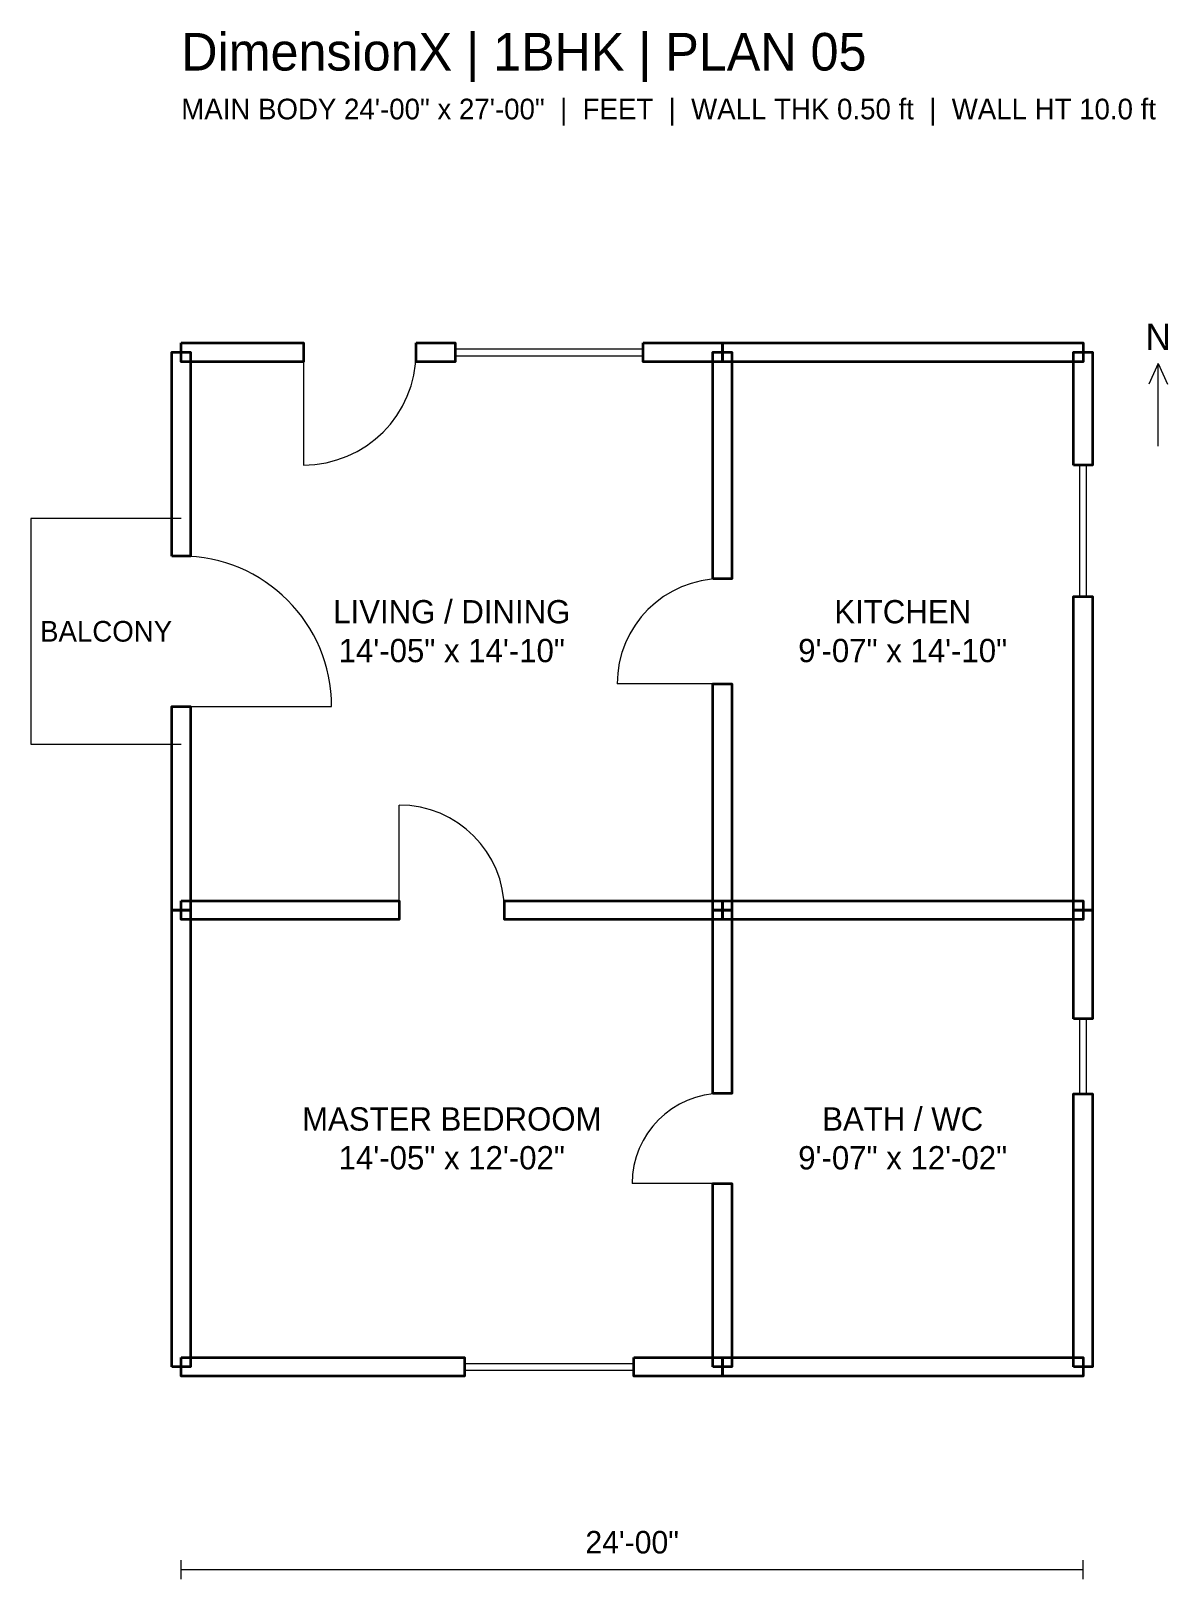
# Model space of a CAD drawing. Header units: feet. Extents: x -4 to 26.3, y -5.7 to 35.6.
import ezdxf
from ezdxf.enums import TextEntityAlignment as Align

# ---------------------------------------------------------------- set-up
doc = ezdxf.new("R2010")
doc.units = ezdxf.units.FT
doc.header["$MEASUREMENT"] = 0
for name, color, linetype, lineweight in [('DX_DIMENSION', 8, 'CONTINUOUS', 9), ('DX_DOOR_SYMBOL', 1, 'CONTINUOUS', 18), ('DX_RAILING', 3, 'CONTINUOUS', 13), ('DX_ROOM_LABEL', 7, 'CONTINUOUS', 13), ('DX_TITLE', 7, 'CONTINUOUS', 18), ('DX_WALL_FACE', 7, 'CONTINUOUS', 35), ('DX_WINDOW_SYMBOL', 4, 'CONTINUOUS', 18)]:
    doc.layers.add(name, color=color, linetype=linetype, lineweight=lineweight)

msp = doc.modelspace()

# ---------------------------------------------------------------- linework, layer by layer
at = {"layer": 'DX_DIMENSION'}
for p, q in [((26, 26.7), (25.75, 26.15)), ((26, 24.5), (26, 26.7)), ((26, 26.7), (26.25, 26.15)), ((0, -5.65), (0, -5.15)), ((24, -5.65), (24, -5.15)), ((0, -5.4), (24, -5.4))]:
    msp.add_line(p, q, dxfattribs=at)
at = {"layer": 'DX_DOOR_SYMBOL'}
for p, q in [((3.252, 27), (3.252, 24)), ((14.4, 18.175), (11.6, 18.175)), ((0, 17.575), (4, 17.575)), ((5.8, 12.15), (5.8, 14.95)), ((14.4, 4.875), (12, 4.875))]:
    msp.add_line(p, q, dxfattribs=at)
for centre, radius, start, end in [((3.252, 27), 3, 270, 360), ((0, 17.575), 4, 0, 90), ((14.4, 18.175), 2.8, 90, 180), ((5.8, 12.15), 2.8, 0, 90), ((14.4, 4.875), 2.4, 90, 180)]:
    msp.add_arc(centre, radius, start, end, dxfattribs=at)
at = {"layer": 'DX_RAILING'}
for p, q in [((0, 22.575), (-4, 22.575)), ((-4, 22.575), (-4, 16.575)), ((-4, 16.575), (0, 16.575))]:
    msp.add_line(p, q, dxfattribs=at)
at = {"layer": 'DX_WALL_FACE'}
for points in [[(0, 27.25), (3.252, 27.25), (3.252, 26.75), (0, 26.75)], [(6.252, 27.25), (7.292, 27.25), (7.292, 26.75), (6.252, 26.75)], [(12.292, 27.25), (14.4, 27.25), (14.4, 26.75), (12.292, 26.75)], [(14.4, 27.25), (24, 27.25), (24, 26.75), (14.4, 26.75)], [(-0.25, 21.575), (-0.25, 27), (0.25, 27), (0.25, 21.575)], [(14.15, 20.975), (14.15, 27), (14.65, 27), (14.65, 20.975)], [(23.75, 23.998), (23.75, 27), (24.25, 27), (24.25, 23.998)], [(23.75, 12.15), (23.75, 20.498), (24.25, 20.498), (24.25, 12.15)], [(14.15, 12.15), (14.15, 18.175), (14.65, 18.175), (14.65, 12.15)], [(-0.25, 12.15), (-0.25, 17.575), (0.25, 17.575), (0.25, 12.15)], [(0, 12.4), (5.8, 12.4), (5.8, 11.9), (0, 11.9)], [(8.6, 12.4), (14.4, 12.4), (14.4, 11.9), (8.6, 11.9)], [(14.4, 12.4), (24, 12.4), (24, 11.9), (14.4, 11.9)], [(-0.25, 0), (-0.25, 12.15), (0.25, 12.15), (0.25, 0)], [(14.15, 7.275), (14.15, 12.15), (14.65, 12.15), (14.65, 7.275)], [(23.75, 9.262), (23.75, 12.15), (24.25, 12.15), (24.25, 9.262)], [(23.75, 0), (23.75, 7.262), (24.25, 7.262), (24.25, 0)], [(14.15, 0), (14.15, 4.875), (14.65, 4.875), (14.65, 0)], [(0, 0.25), (7.542, 0.25), (7.542, -0.25), (0, -0.25)], [(12.042, 0.25), (14.4, 0.25), (14.4, -0.25), (12.042, -0.25)], [(14.4, 0.25), (24, 0.25), (24, -0.25), (14.4, -0.25)]]:
    msp.add_lwpolyline(points, close=True, dxfattribs=at)
at = {"layer": 'DX_WINDOW_SYMBOL'}
for p, q in [((7.292, 26.8), (7.292, 27.2)), ((12.292, 26.8), (12.292, 27.2)), ((7.292, 27.09), (12.292, 27.09)), ((7.292, 26.91), (12.292, 26.91)), ((24.2, 23.998), (23.8, 23.998)), ((23.91, 20.498), (23.91, 23.998)), ((24.09, 20.498), (24.09, 23.998)), ((24.2, 20.498), (23.8, 20.498)), ((24.2, 9.262), (23.8, 9.262)), ((23.91, 7.262), (23.91, 9.262)), ((24.09, 7.262), (24.09, 9.262)), ((24.2, 7.262), (23.8, 7.262)), ((7.542, -0.2), (7.542, 0.2)), ((7.542, 0.09), (12.042, 0.09)), ((12.042, -0.2), (12.042, 0.2)), ((7.542, -0.09), (12.042, -0.09))]:
    msp.add_line(p, q, dxfattribs=at)

# ---------------------------------------------------------------- texts
at = {"layer": 'DX_DIMENSION'}
msp.add_text('MAIN BODY 24\'-00" x 27\'-00"  |  FEET  |  WALL THK 0.50 ft  |  WALL HT 10.0 ft', height=0.55, dxfattribs=at).set_placement((0, 33.2))
for s, height, p in [('N', 0.7, (26, 26.85)), ('24\'-00"', 0.6, (12, -5.15))]:
    msp.add_text(s, height=height, dxfattribs=at).set_placement(p, align=Align.BOTTOM_CENTER)
at = {"layer": 'DX_ROOM_LABEL'}
msp.add_text('BALCONY', height=0.55, dxfattribs=at).set_placement((-2, 19.575), align=Align.MIDDLE_CENTER)
at = {"layer": 'DX_ROOM_LABEL', "char_height": 0.62, "attachment_point": 5}
for s, insert, width in [('LIVING / DINING\\P14\'-05" x 14\'-10"', (7.2, 19.575), 12.672), ('KITCHEN\\P9\'-07" x 14\'-10"', (19.2, 19.575), 8.448), ('MASTER BEDROOM\\P14\'-05" x 12\'-02"', (7.2, 6.075), 12.672), ('BATH / WC\\P9\'-07" x 12\'-02"', (19.2, 6.075), 8.448)]:
    msp.add_mtext(s, dxfattribs=dict(at, insert=insert, width=width))
at = {"layer": 'DX_TITLE'}
msp.add_text('DimensionX | 1BHK | PLAN 05', height=1, dxfattribs=at).set_placement((0, 34.5))

doc.saveas('drawing.dxf')
